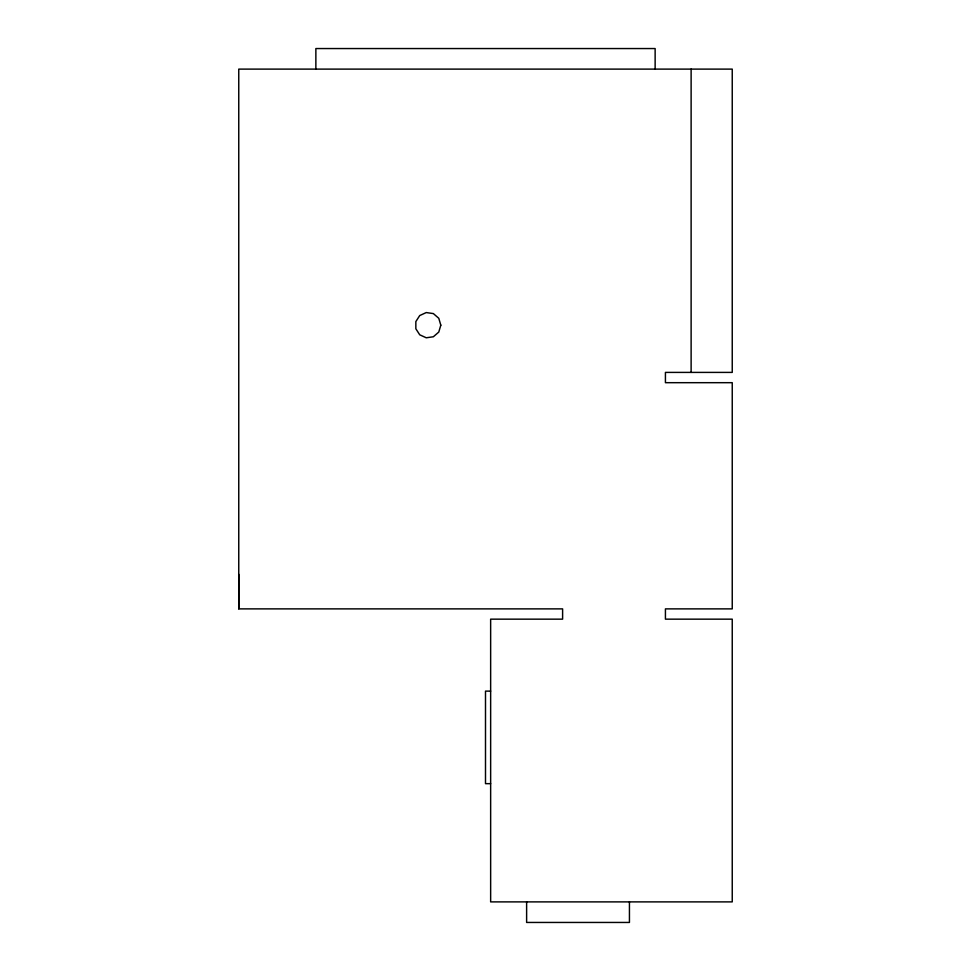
<?xml version="1.0" encoding="UTF-8"?>
<svg xmlns="http://www.w3.org/2000/svg" width="971" height="971" viewBox="0 0 971 971"><rect width="100%" height="100%" fill="white"/><g stroke="black" fill="none" stroke-linecap="round" stroke-linejoin="round"><path stroke-width="1.46" d="M238.757 608.878L238.757 69.111L732.243 69.111L732.243 372.403L665.426 372.403L665.426 382.683L732.243 382.683L732.243 608.878L665.426 608.878L665.426 619.158L732.243 619.158L732.243 901.889L490.646 901.889L490.646 619.158L562.61 619.158L562.61 608.878L238.757 608.878L238.757 574.31M490.646 691.121L485.5 691.121L485.5 783.658L490.646 783.658M691.121 69.111L691.121 372.403M655.134 69.111L655.134 48.55L315.866 48.55L315.866 69.111M629.439 901.889L629.439 922.45L526.622 922.45L526.622 901.889M440.81 325.176L438.783 332.058L433.357 336.767L426.257 337.787L419.727 334.801L415.843 328.768L415.843 321.583L419.727 315.551L426.257 312.565L433.357 313.584L438.783 318.294L440.81 325.176"/></g></svg>
